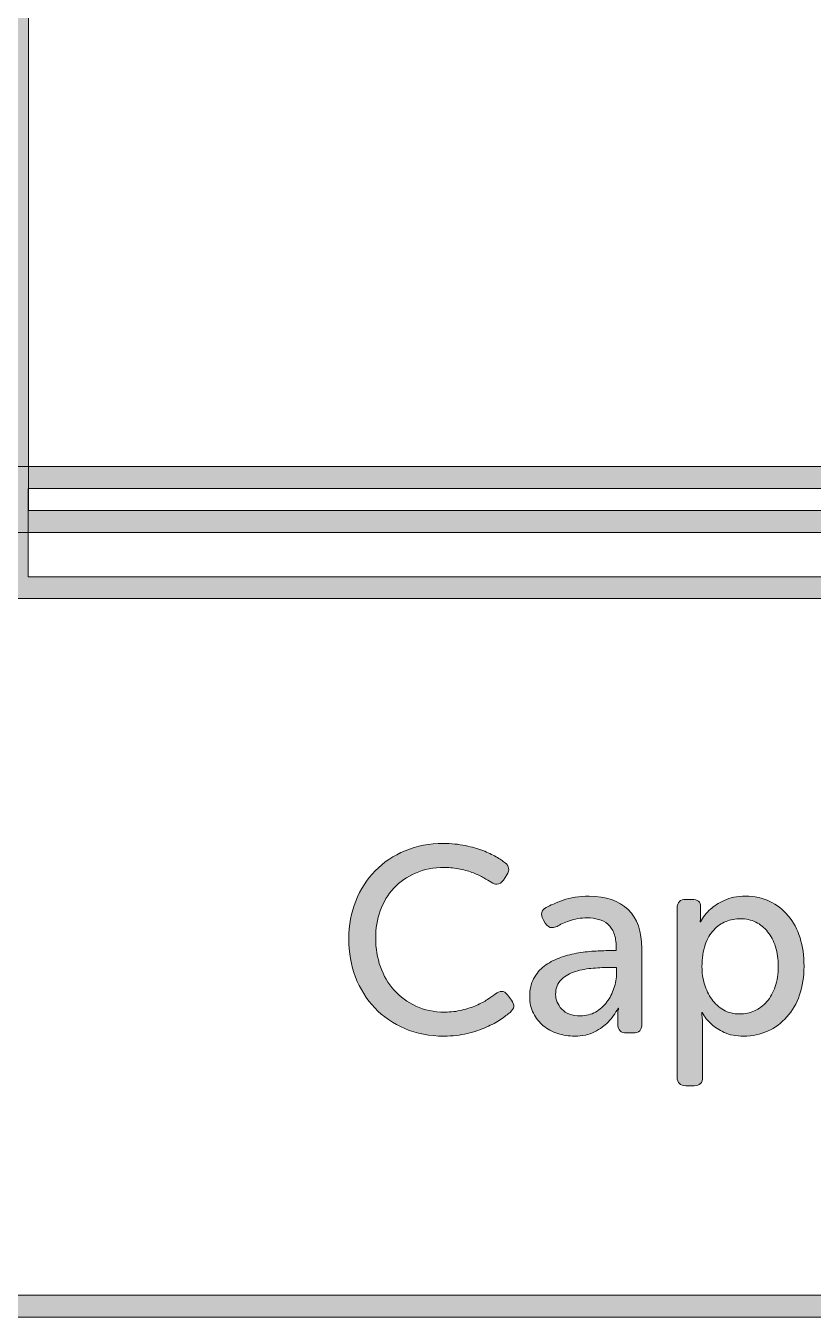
# Model space of a CAD drawing. Header units: inches. Extents: x 2.1 to 77.9, y -73.2 to -6.8.
# Drawn here: x 14.93 to 27.56, y -73.19 to -52.48 of the extents above; entities that cross this region are included whole.
import ezdxf

# ---------------------------------------------------------------- set-up
doc = ezdxf.new("R2010")
doc.units = ezdxf.units.IN
doc.header["$MEASUREMENT"] = 0
doc.layers.add('Calque 1', color=7, linetype='Continuous')

# ---------------------------------------------------------------- blocks, each defined once
blk = doc.blocks.new('block 2')
at = {"layer": 'Calque 1'}
h = blk.add_hatch(color=7, dxfattribs=at)
h.dxf.hatch_style = 2
h.paths.add_polyline_path([(65.382, -32.43), (14.618, -32.43), (14.618, -60.607), (65.382, -60.607)])
h.paths.add_polyline_path([(65.029, -32.782), (65.029, -60.254), (14.971, -60.254), (14.971, -32.782)])
at = {"layer": 'Calque 1', "lineweight": 0}
for points in [[(65.382, -32.43), (14.618, -32.43), (14.618, -60.607), (65.382, -60.607), (65.382, -32.43), (65.382, -32.43)], [(65.029, -32.782), (65.029, -60.254), (14.971, -60.254), (14.971, -32.782), (65.029, -32.782)]]:
    blk.add_lwpolyline(points, dxfattribs=at)
blk = doc.blocks.new('block 3')
at = {"layer": 'Calque 1'}
h = blk.add_hatch(color=7, dxfattribs=at)
h.dxf.hatch_style = 2
edge = h.paths.add_edge_path()
edge.add_spline(control_points=[(21.632, -65.594), (21.409, -65.594), (21.204, -65.633), (21.018, -65.71), (20.831, -65.788), (20.671, -65.895), (20.537, -66.032), (20.403, -66.169), (20.299, -66.33), (20.224, -66.517), (20.149, -66.703), (20.112, -66.904), (20.112, -67.122), (20.112, -67.342), (20.148, -67.547), (20.22, -67.736), (20.292, -67.925), (20.395, -68.09), (20.529, -68.231), (20.663, -68.372), (20.824, -68.483), (21.011, -68.563), (21.199, -68.644), (21.409, -68.684), (21.64, -68.684), (21.775, -68.684), (21.9, -68.67), (22.015, -68.642), (22.129, -68.614), (22.231, -68.579), (22.319, -68.54), (22.408, -68.501), (22.485, -68.459), (22.548, -68.415), (22.612, -68.371), (22.663, -68.334), (22.703, -68.303), (22.77, -68.244), (22.777, -68.179), (22.724, -68.108), (22.724, -68.108), (22.66, -68.024), (22.66, -68.024), (22.631, -67.985), (22.599, -67.966), (22.563, -67.966), (22.533, -67.966), (22.5, -67.98), (22.465, -68.007), (22.432, -68.032), (22.389, -68.062), (22.339, -68.095), (22.288, -68.13), (22.228, -68.161), (22.159, -68.191), (22.09, -68.22), (22.013, -68.246), (21.928, -68.267), (21.843, -68.288), (21.752, -68.299), (21.653, -68.299), (21.481, -68.299), (21.326, -68.267), (21.189, -68.204), (21.052, -68.14), (20.936, -68.055), (20.84, -67.947), (20.744, -67.84), (20.671, -67.715), (20.62, -67.571), (20.569, -67.427), (20.544, -67.276), (20.544, -67.118), (20.544, -66.96), (20.568, -66.811), (20.618, -66.673), (20.667, -66.535), (20.74, -66.414), (20.836, -66.311), (20.932, -66.208), (21.047, -66.127), (21.183, -66.068), (21.318, -66.008), (21.474, -65.979), (21.649, -65.979), (21.739, -65.979), (21.823, -65.987), (21.9, -66.004), (21.978, -66.021), (22.049, -66.042), (22.112, -66.066), (22.176, -66.09), (22.231, -66.116), (22.279, -66.144), (22.327, -66.172), (22.367, -66.196), (22.398, -66.216), (22.431, -66.237), (22.462, -66.247), (22.49, -66.247), (22.53, -66.247), (22.564, -66.225), (22.593, -66.182), (22.593, -66.182), (22.648, -66.097), (22.648, -66.097), (22.696, -66.018), (22.687, -65.954), (22.622, -65.903), (22.585, -65.874), (22.537, -65.843), (22.476, -65.808), (22.416, -65.772), (22.344, -65.739), (22.263, -65.708), (22.181, -65.677), (22.087, -65.65), (21.981, -65.628), (21.875, -65.605), (21.759, -65.594), (21.632, -65.594), (21.632, -65.594), (21.632, -65.594), (21.632, -65.594)], knot_values=[0, 0, 0, 0, 1, 1, 1, 2, 2, 2, 3, 3, 3, 4, 4, 4, 5, 5, 5, 6, 6, 6, 7, 7, 7, 8, 8, 8, 9, 9, 9, 10, 10, 10, 11, 11, 11, 12, 12, 12, 13, 13, 13, 14, 14, 14, 15, 15, 15, 16, 16, 16, 17, 17, 17, 18, 18, 18, 19, 19, 19, 20, 20, 20, 21, 21, 21, 22, 22, 22, 23, 23, 23, 24, 24, 24, 25, 25, 25, 26, 26, 26, 27, 27, 27, 28, 28, 28, 29, 29, 29, 30, 30, 30, 31, 31, 31, 32, 32, 32, 33, 33, 33, 34, 34, 34, 35, 35, 35, 36, 36, 36, 37, 37, 37, 38, 38, 38, 39, 39, 39, 40, 40, 40, 41, 41, 41, 41], degree=3, periodic=1)
at = {"layer": 'Calque 1', "lineweight": 0}
blk.add_open_spline([(21.632, -65.594), (21.409, -65.594), (21.204, -65.633), (21.018, -65.71), (20.831, -65.788), (20.671, -65.895), (20.537, -66.032), (20.403, -66.169), (20.299, -66.33), (20.224, -66.517), (20.149, -66.703), (20.112, -66.904), (20.112, -67.122), (20.112, -67.342), (20.148, -67.547), (20.22, -67.736), (20.292, -67.925), (20.395, -68.09), (20.529, -68.231), (20.663, -68.372), (20.824, -68.483), (21.011, -68.563), (21.199, -68.644), (21.409, -68.684), (21.64, -68.684), (21.775, -68.684), (21.9, -68.67), (22.015, -68.642), (22.129, -68.614), (22.231, -68.579), (22.319, -68.54), (22.408, -68.501), (22.485, -68.459), (22.548, -68.415), (22.612, -68.371), (22.663, -68.334), (22.703, -68.303), (22.77, -68.244), (22.777, -68.179), (22.724, -68.108), (22.724, -68.108), (22.66, -68.024), (22.66, -68.024), (22.631, -67.985), (22.599, -67.966), (22.563, -67.966), (22.533, -67.966), (22.5, -67.98), (22.465, -68.007), (22.432, -68.032), (22.389, -68.062), (22.339, -68.095), (22.288, -68.13), (22.228, -68.161), (22.159, -68.191), (22.09, -68.22), (22.013, -68.246), (21.928, -68.267), (21.843, -68.288), (21.752, -68.299), (21.653, -68.299), (21.481, -68.299), (21.326, -68.267), (21.189, -68.204), (21.052, -68.14), (20.936, -68.055), (20.84, -67.947), (20.744, -67.84), (20.671, -67.715), (20.62, -67.571), (20.569, -67.427), (20.544, -67.276), (20.544, -67.118), (20.544, -66.96), (20.568, -66.811), (20.618, -66.673), (20.667, -66.535), (20.74, -66.414), (20.836, -66.311), (20.932, -66.208), (21.047, -66.127), (21.183, -66.068), (21.318, -66.008), (21.474, -65.979), (21.649, -65.979), (21.739, -65.979), (21.823, -65.987), (21.9, -66.004), (21.978, -66.021), (22.049, -66.042), (22.112, -66.066), (22.176, -66.09), (22.231, -66.116), (22.279, -66.144), (22.327, -66.172), (22.367, -66.196), (22.398, -66.216), (22.431, -66.237), (22.462, -66.247), (22.49, -66.247), (22.53, -66.247), (22.564, -66.225), (22.593, -66.182), (22.593, -66.182), (22.648, -66.097), (22.648, -66.097), (22.696, -66.018), (22.687, -65.954), (22.622, -65.903), (22.585, -65.874), (22.537, -65.843), (22.476, -65.808), (22.416, -65.772), (22.344, -65.739), (22.263, -65.708), (22.181, -65.677), (22.087, -65.65), (21.981, -65.628), (21.875, -65.605), (21.759, -65.594), (21.632, -65.594), (21.632, -65.594), (21.632, -65.594), (21.632, -65.594)], degree=3, knots=[0, 0, 0, 0, 1, 1, 1, 2, 2, 2, 3, 3, 3, 4, 4, 4, 5, 5, 5, 6, 6, 6, 7, 7, 7, 8, 8, 8, 9, 9, 9, 10, 10, 10, 11, 11, 11, 12, 12, 12, 13, 13, 13, 14, 14, 14, 15, 15, 15, 16, 16, 16, 17, 17, 17, 18, 18, 18, 19, 19, 19, 20, 20, 20, 21, 21, 21, 22, 22, 22, 23, 23, 23, 24, 24, 24, 25, 25, 25, 26, 26, 26, 27, 27, 27, 28, 28, 28, 29, 29, 29, 30, 30, 30, 31, 31, 31, 32, 32, 32, 33, 33, 33, 34, 34, 34, 35, 35, 35, 36, 36, 36, 37, 37, 37, 38, 38, 38, 39, 39, 39, 40, 40, 40, 41, 41, 41, 41], dxfattribs=at)
blk = doc.blocks.new('block 4')
at = {"layer": 'Calque 1'}
h = blk.add_hatch(color=7, dxfattribs=at)
h.dxf.hatch_style = 2
edge = h.paths.add_edge_path()
edge.add_spline(control_points=[(23.972, -66.44), (23.809, -66.44), (23.668, -66.461), (23.551, -66.504), (23.434, -66.546), (23.343, -66.586), (23.278, -66.622), (23.202, -66.665), (23.187, -66.728), (23.232, -66.813), (23.232, -66.813), (23.265, -66.872), (23.265, -66.872), (23.295, -66.92), (23.332, -66.944), (23.377, -66.944), (23.401, -66.944), (23.427, -66.937), (23.456, -66.923), (23.504, -66.895), (23.57, -66.865), (23.653, -66.834), (23.736, -66.803), (23.831, -66.787), (23.939, -66.787), (24.003, -66.787), (24.064, -66.795), (24.121, -66.811), (24.177, -66.826), (24.227, -66.852), (24.269, -66.889), (24.311, -66.926), (24.344, -66.974), (24.368, -67.035), (24.392, -67.096), (24.404, -67.17), (24.404, -67.257), (24.404, -67.257), (24.404, -67.312), (24.404, -67.312), (24.404, -67.312), (24.294, -67.312), (24.294, -67.312), (24.221, -67.312), (24.138, -67.315), (24.046, -67.321), (23.955, -67.326), (23.861, -67.338), (23.765, -67.355), (23.669, -67.372), (23.577, -67.397), (23.488, -67.431), (23.399, -67.465), (23.319, -67.509), (23.249, -67.562), (23.178, -67.616), (23.122, -67.683), (23.079, -67.763), (23.037, -67.844), (23.016, -67.939), (23.016, -68.049), (23.016, -68.151), (23.036, -68.24), (23.075, -68.318), (23.115, -68.395), (23.168, -68.462), (23.234, -68.517), (23.3, -68.572), (23.377, -68.614), (23.465, -68.642), (23.552, -68.67), (23.642, -68.684), (23.735, -68.684), (23.862, -68.684), (23.97, -68.661), (24.057, -68.614), (24.145, -68.568), (24.217, -68.516), (24.273, -68.46), (24.338, -68.395), (24.392, -68.32), (24.434, -68.235), (24.434, -68.235), (24.442, -68.235), (24.442, -68.235), (24.44, -68.247), (24.437, -68.258), (24.434, -68.269), (24.431, -68.28), (24.43, -68.295), (24.43, -68.311), (24.43, -68.328), (24.43, -68.347), (24.43, -68.367), (24.43, -68.367), (24.43, -68.493), (24.43, -68.493), (24.43, -68.587), (24.476, -68.633), (24.569, -68.633), (24.569, -68.633), (24.675, -68.633), (24.675, -68.633), (24.769, -68.633), (24.815, -68.587), (24.815, -68.493), (24.815, -68.493), (24.815, -67.279), (24.815, -67.279), (24.815, -67.005), (24.742, -66.797), (24.595, -66.654), (24.448, -66.512), (24.241, -66.44), (23.972, -66.44), (23.972, -66.44), (23.972, -66.44), (23.972, -66.44)], knot_values=[0, 0, 0, 0, 1, 1, 1, 2, 2, 2, 3, 3, 3, 4, 4, 4, 5, 5, 5, 6, 6, 6, 7, 7, 7, 8, 8, 8, 9, 9, 9, 10, 10, 10, 11, 11, 11, 12, 12, 12, 13, 13, 13, 14, 14, 14, 15, 15, 15, 16, 16, 16, 17, 17, 17, 18, 18, 18, 19, 19, 19, 20, 20, 20, 21, 21, 21, 22, 22, 22, 23, 23, 23, 24, 24, 24, 25, 25, 25, 26, 26, 26, 27, 27, 27, 28, 28, 28, 29, 29, 29, 30, 30, 30, 31, 31, 31, 32, 32, 32, 33, 33, 33, 34, 34, 34, 35, 35, 35, 36, 36, 36, 37, 37, 37, 38, 38, 38, 39, 39, 39, 39], degree=3, periodic=1)
edge = h.paths.add_edge_path()
edge.add_spline(control_points=[(23.829, -68.358), (23.696, -68.358), (23.596, -68.322), (23.53, -68.25), (23.464, -68.178), (23.431, -68.1), (23.431, -68.015), (23.431, -67.914), (23.462, -67.834), (23.524, -67.776), (23.586, -67.718), (23.662, -67.675), (23.752, -67.647), (23.843, -67.619), (23.937, -67.601), (24.036, -67.594), (24.135, -67.587), (24.222, -67.583), (24.299, -67.583), (24.299, -67.583), (24.409, -67.583), (24.409, -67.583), (24.409, -67.583), (24.409, -67.676), (24.409, -67.676), (24.409, -67.755), (24.395, -67.835), (24.368, -67.916), (24.341, -67.996), (24.303, -68.07), (24.254, -68.136), (24.205, -68.202), (24.144, -68.256), (24.072, -68.297), (24, -68.338), (23.919, -68.358), (23.829, -68.358), (23.829, -68.358), (23.829, -68.358), (23.829, -68.358)], knot_values=[0, 0, 0, 0, 1, 1, 1, 2, 2, 2, 3, 3, 3, 4, 4, 4, 5, 5, 5, 6, 6, 6, 7, 7, 7, 8, 8, 8, 9, 9, 9, 10, 10, 10, 11, 11, 11, 12, 12, 12, 13, 13, 13, 13], degree=3, periodic=1)
at = {"layer": 'Calque 1', "lineweight": 0}
for points, knots in [([(23.972, -66.44), (23.809, -66.44), (23.668, -66.461), (23.551, -66.504), (23.434, -66.546), (23.343, -66.586), (23.278, -66.622), (23.202, -66.665), (23.187, -66.728), (23.232, -66.813), (23.232, -66.813), (23.265, -66.872), (23.265, -66.872), (23.295, -66.92), (23.332, -66.944), (23.377, -66.944), (23.401, -66.944), (23.427, -66.937), (23.456, -66.923), (23.504, -66.895), (23.57, -66.865), (23.653, -66.834), (23.736, -66.803), (23.831, -66.787), (23.939, -66.787), (24.003, -66.787), (24.064, -66.795), (24.121, -66.811), (24.177, -66.826), (24.227, -66.852), (24.269, -66.889), (24.311, -66.926), (24.344, -66.974), (24.368, -67.035), (24.392, -67.096), (24.404, -67.17), (24.404, -67.257), (24.404, -67.257), (24.404, -67.312), (24.404, -67.312), (24.404, -67.312), (24.294, -67.312), (24.294, -67.312), (24.221, -67.312), (24.138, -67.315), (24.046, -67.321), (23.955, -67.326), (23.861, -67.338), (23.765, -67.355), (23.669, -67.372), (23.577, -67.397), (23.488, -67.431), (23.399, -67.465), (23.319, -67.509), (23.249, -67.562), (23.178, -67.616), (23.122, -67.683), (23.079, -67.763), (23.037, -67.844), (23.016, -67.939), (23.016, -68.049), (23.016, -68.151), (23.036, -68.24), (23.075, -68.318), (23.115, -68.395), (23.168, -68.462), (23.234, -68.517), (23.3, -68.572), (23.377, -68.614), (23.465, -68.642), (23.552, -68.67), (23.642, -68.684), (23.735, -68.684), (23.862, -68.684), (23.97, -68.661), (24.057, -68.614), (24.145, -68.568), (24.217, -68.516), (24.273, -68.46), (24.338, -68.395), (24.392, -68.32), (24.434, -68.235), (24.434, -68.235), (24.442, -68.235), (24.442, -68.235), (24.44, -68.247), (24.437, -68.258), (24.434, -68.269), (24.431, -68.28), (24.43, -68.295), (24.43, -68.311), (24.43, -68.328), (24.43, -68.347), (24.43, -68.367), (24.43, -68.367), (24.43, -68.493), (24.43, -68.493), (24.43, -68.587), (24.476, -68.633), (24.569, -68.633), (24.569, -68.633), (24.675, -68.633), (24.675, -68.633), (24.769, -68.633), (24.815, -68.587), (24.815, -68.493), (24.815, -68.493), (24.815, -67.279), (24.815, -67.279), (24.815, -67.005), (24.742, -66.797), (24.595, -66.654), (24.448, -66.512), (24.241, -66.44), (23.972, -66.44), (23.972, -66.44), (23.972, -66.44), (23.972, -66.44)], [0, 0, 0, 0, 1, 1, 1, 2, 2, 2, 3, 3, 3, 4, 4, 4, 5, 5, 5, 6, 6, 6, 7, 7, 7, 8, 8, 8, 9, 9, 9, 10, 10, 10, 11, 11, 11, 12, 12, 12, 13, 13, 13, 14, 14, 14, 15, 15, 15, 16, 16, 16, 17, 17, 17, 18, 18, 18, 19, 19, 19, 20, 20, 20, 21, 21, 21, 22, 22, 22, 23, 23, 23, 24, 24, 24, 25, 25, 25, 26, 26, 26, 27, 27, 27, 28, 28, 28, 29, 29, 29, 30, 30, 30, 31, 31, 31, 32, 32, 32, 33, 33, 33, 34, 34, 34, 35, 35, 35, 36, 36, 36, 37, 37, 37, 38, 38, 38, 39, 39, 39, 39]), ([(23.829, -68.358), (23.696, -68.358), (23.596, -68.322), (23.53, -68.25), (23.464, -68.178), (23.431, -68.1), (23.431, -68.015), (23.431, -67.914), (23.462, -67.834), (23.524, -67.776), (23.586, -67.718), (23.662, -67.675), (23.752, -67.647), (23.843, -67.619), (23.937, -67.601), (24.036, -67.594), (24.135, -67.587), (24.222, -67.583), (24.299, -67.583), (24.299, -67.583), (24.409, -67.583), (24.409, -67.583), (24.409, -67.583), (24.409, -67.676), (24.409, -67.676), (24.409, -67.755), (24.395, -67.835), (24.368, -67.916), (24.341, -67.996), (24.303, -68.07), (24.254, -68.136), (24.205, -68.202), (24.144, -68.256), (24.072, -68.297), (24, -68.338), (23.919, -68.358), (23.829, -68.358), (23.829, -68.358), (23.829, -68.358), (23.829, -68.358)], [0, 0, 0, 0, 1, 1, 1, 2, 2, 2, 3, 3, 3, 4, 4, 4, 5, 5, 5, 6, 6, 6, 7, 7, 7, 8, 8, 8, 9, 9, 9, 10, 10, 10, 11, 11, 11, 12, 12, 12, 13, 13, 13, 13])]:
    blk.add_open_spline(points, degree=3, knots=knots, dxfattribs=at)
blk = doc.blocks.new('block 5')
at = {"layer": 'Calque 1'}
h = blk.add_hatch(color=7, dxfattribs=at)
h.dxf.hatch_style = 2
edge = h.paths.add_edge_path()
edge.add_spline(control_points=[(26.479, -66.44), (26.343, -66.44), (26.23, -66.462), (26.138, -66.506), (26.046, -66.55), (25.972, -66.597), (25.916, -66.648), (25.848, -66.707), (25.795, -66.775), (25.759, -66.851), (25.759, -66.851), (25.751, -66.851), (25.751, -66.851), (25.751, -66.84), (25.752, -66.828), (25.755, -66.817), (25.755, -66.806), (25.756, -66.794), (25.757, -66.781), (25.758, -66.768), (25.759, -66.754), (25.759, -66.737), (25.759, -66.737), (25.759, -66.61), (25.759, -66.61), (25.759, -66.531), (25.712, -66.491), (25.619, -66.491), (25.619, -66.491), (25.522, -66.491), (25.522, -66.491), (25.429, -66.491), (25.382, -66.538), (25.382, -66.631), (25.382, -66.631), (25.382, -69.34), (25.382, -69.34), (25.382, -69.433), (25.429, -69.48), (25.522, -69.48), (25.522, -69.48), (25.653, -69.48), (25.653, -69.48), (25.743, -69.48), (25.789, -69.433), (25.789, -69.34), (25.789, -69.34), (25.789, -68.489), (25.789, -68.489), (25.789, -68.461), (25.788, -68.436), (25.787, -68.413), (25.785, -68.391), (25.783, -68.371), (25.78, -68.354), (25.777, -68.334), (25.776, -68.317), (25.776, -68.303), (25.776, -68.303), (25.784, -68.303), (25.784, -68.303), (25.821, -68.377), (25.871, -68.44), (25.933, -68.493), (25.986, -68.542), (26.055, -68.585), (26.138, -68.625), (26.221, -68.664), (26.325, -68.684), (26.449, -68.684), (26.587, -68.684), (26.716, -68.657), (26.834, -68.604), (26.953, -68.55), (27.056, -68.474), (27.143, -68.377), (27.231, -68.28), (27.299, -68.162), (27.346, -68.024), (27.394, -67.885), (27.418, -67.732), (27.418, -67.562), (27.418, -67.396), (27.396, -67.244), (27.353, -67.107), (27.309, -66.97), (27.246, -66.852), (27.165, -66.754), (27.083, -66.655), (26.984, -66.578), (26.868, -66.523), (26.753, -66.468), (26.623, -66.44), (26.479, -66.44), (26.479, -66.44), (26.479, -66.44), (26.479, -66.44)], knot_values=[0, 0, 0, 0, 1, 1, 1, 2, 2, 2, 3, 3, 3, 4, 4, 4, 5, 5, 5, 6, 6, 6, 7, 7, 7, 8, 8, 8, 9, 9, 9, 10, 10, 10, 11, 11, 11, 12, 12, 12, 13, 13, 13, 14, 14, 14, 15, 15, 15, 16, 16, 16, 17, 17, 17, 18, 18, 18, 19, 19, 19, 20, 20, 20, 21, 21, 21, 22, 22, 22, 23, 23, 23, 24, 24, 24, 25, 25, 25, 26, 26, 26, 27, 27, 27, 28, 28, 28, 29, 29, 29, 30, 30, 30, 31, 31, 31, 32, 32, 32, 32], degree=3, periodic=1)
edge = h.paths.add_edge_path()
edge.add_spline(control_points=[(26.386, -68.328), (26.287, -68.328), (26.2, -68.307), (26.125, -68.263), (26.05, -68.219), (25.988, -68.162), (25.937, -68.091), (25.886, -68.021), (25.847, -67.94), (25.82, -67.85), (25.793, -67.76), (25.78, -67.666), (25.78, -67.571), (25.78, -67.435), (25.797, -67.319), (25.831, -67.221), (25.865, -67.124), (25.911, -67.044), (25.968, -66.982), (26.026, -66.92), (26.092, -66.874), (26.166, -66.844), (26.239, -66.815), (26.316, -66.8), (26.398, -66.8), (26.486, -66.8), (26.567, -66.819), (26.642, -66.855), (26.716, -66.892), (26.781, -66.943), (26.834, -67.01), (26.888, -67.076), (26.93, -67.157), (26.959, -67.251), (26.989, -67.346), (27.004, -67.451), (27.004, -67.566), (27.004, -67.688), (26.987, -67.796), (26.955, -67.89), (26.922, -67.985), (26.878, -68.064), (26.821, -68.13), (26.765, -68.194), (26.699, -68.244), (26.625, -68.278), (26.55, -68.311), (26.47, -68.328), (26.386, -68.328), (26.386, -68.328), (26.386, -68.328), (26.386, -68.328)], knot_values=[0, 0, 0, 0, 1, 1, 1, 2, 2, 2, 3, 3, 3, 4, 4, 4, 5, 5, 5, 6, 6, 6, 7, 7, 7, 8, 8, 8, 9, 9, 9, 10, 10, 10, 11, 11, 11, 12, 12, 12, 13, 13, 13, 14, 14, 14, 15, 15, 15, 16, 16, 16, 17, 17, 17, 17], degree=3, periodic=1)
at = {"layer": 'Calque 1', "lineweight": 0}
for points, knots in [([(26.479, -66.44), (26.343, -66.44), (26.23, -66.462), (26.138, -66.506), (26.046, -66.55), (25.972, -66.597), (25.916, -66.648), (25.848, -66.707), (25.795, -66.775), (25.759, -66.851), (25.759, -66.851), (25.751, -66.851), (25.751, -66.851), (25.751, -66.84), (25.752, -66.828), (25.755, -66.817), (25.755, -66.806), (25.756, -66.794), (25.757, -66.781), (25.758, -66.768), (25.759, -66.754), (25.759, -66.737), (25.759, -66.737), (25.759, -66.61), (25.759, -66.61), (25.759, -66.531), (25.712, -66.491), (25.619, -66.491), (25.619, -66.491), (25.522, -66.491), (25.522, -66.491), (25.429, -66.491), (25.382, -66.538), (25.382, -66.631), (25.382, -66.631), (25.382, -69.34), (25.382, -69.34), (25.382, -69.433), (25.429, -69.48), (25.522, -69.48), (25.522, -69.48), (25.653, -69.48), (25.653, -69.48), (25.743, -69.48), (25.789, -69.433), (25.789, -69.34), (25.789, -69.34), (25.789, -68.489), (25.789, -68.489), (25.789, -68.461), (25.788, -68.436), (25.787, -68.413), (25.785, -68.391), (25.783, -68.371), (25.78, -68.354), (25.777, -68.334), (25.776, -68.317), (25.776, -68.303), (25.776, -68.303), (25.784, -68.303), (25.784, -68.303), (25.821, -68.377), (25.871, -68.44), (25.933, -68.493), (25.986, -68.542), (26.055, -68.585), (26.138, -68.625), (26.221, -68.664), (26.325, -68.684), (26.449, -68.684), (26.587, -68.684), (26.716, -68.657), (26.834, -68.604), (26.953, -68.55), (27.056, -68.474), (27.143, -68.377), (27.231, -68.28), (27.299, -68.162), (27.346, -68.024), (27.394, -67.885), (27.418, -67.732), (27.418, -67.562), (27.418, -67.396), (27.396, -67.244), (27.353, -67.107), (27.309, -66.97), (27.246, -66.852), (27.165, -66.754), (27.083, -66.655), (26.984, -66.578), (26.868, -66.523), (26.753, -66.468), (26.623, -66.44), (26.479, -66.44), (26.479, -66.44), (26.479, -66.44), (26.479, -66.44)], [0, 0, 0, 0, 1, 1, 1, 2, 2, 2, 3, 3, 3, 4, 4, 4, 5, 5, 5, 6, 6, 6, 7, 7, 7, 8, 8, 8, 9, 9, 9, 10, 10, 10, 11, 11, 11, 12, 12, 12, 13, 13, 13, 14, 14, 14, 15, 15, 15, 16, 16, 16, 17, 17, 17, 18, 18, 18, 19, 19, 19, 20, 20, 20, 21, 21, 21, 22, 22, 22, 23, 23, 23, 24, 24, 24, 25, 25, 25, 26, 26, 26, 27, 27, 27, 28, 28, 28, 29, 29, 29, 30, 30, 30, 31, 31, 31, 32, 32, 32, 32]), ([(26.386, -68.328), (26.287, -68.328), (26.2, -68.307), (26.125, -68.263), (26.05, -68.219), (25.988, -68.162), (25.937, -68.091), (25.886, -68.021), (25.847, -67.94), (25.82, -67.85), (25.793, -67.76), (25.78, -67.666), (25.78, -67.571), (25.78, -67.435), (25.797, -67.319), (25.831, -67.221), (25.865, -67.124), (25.911, -67.044), (25.968, -66.982), (26.026, -66.92), (26.092, -66.874), (26.166, -66.844), (26.239, -66.815), (26.316, -66.8), (26.398, -66.8), (26.486, -66.8), (26.567, -66.819), (26.642, -66.855), (26.716, -66.892), (26.781, -66.943), (26.834, -67.01), (26.888, -67.076), (26.93, -67.157), (26.959, -67.251), (26.989, -67.346), (27.004, -67.451), (27.004, -67.566), (27.004, -67.688), (26.987, -67.796), (26.955, -67.89), (26.922, -67.985), (26.878, -68.064), (26.821, -68.13), (26.765, -68.194), (26.699, -68.244), (26.625, -68.278), (26.55, -68.311), (26.47, -68.328), (26.386, -68.328), (26.386, -68.328), (26.386, -68.328), (26.386, -68.328)], [0, 0, 0, 0, 1, 1, 1, 2, 2, 2, 3, 3, 3, 4, 4, 4, 5, 5, 5, 6, 6, 6, 7, 7, 7, 8, 8, 8, 9, 9, 9, 10, 10, 10, 11, 11, 11, 12, 12, 12, 13, 13, 13, 14, 14, 14, 15, 15, 15, 16, 16, 16, 17, 17, 17, 17])]:
    blk.add_open_spline(points, degree=3, knots=knots, dxfattribs=at)
blk = doc.blocks.new('block 24')
at = {"layer": 'Calque 1'}
h = blk.add_hatch(color=7, dxfattribs=at)
h.dxf.hatch_style = 2
h.paths.add_polyline_path([(65.382, -59.546), (14.618, -59.546), (14.618, -61.667), (65.382, -61.667)])
h.paths.add_polyline_path([(65.03, -59.899), (65.03, -61.315), (14.97, -61.315), (14.97, -59.899)])
at = {"layer": 'Calque 1', "lineweight": 0}
for points in [[(65.382, -59.546), (14.618, -59.546), (14.618, -61.667), (65.382, -61.667), (65.382, -59.546), (65.382, -59.546)], [(65.03, -59.899), (65.03, -61.315), (14.97, -61.315), (14.97, -59.899), (65.03, -59.899)]]:
    blk.add_lwpolyline(points, dxfattribs=at)
blk = doc.blocks.new('block 29')
at = {"layer": 'Calque 1'}
h = blk.add_hatch(color=7, dxfattribs=at)
h.dxf.hatch_style = 2
edge = h.paths.add_edge_path()
edge.add_spline(control_points=[(72.882, -6.808), (72.882, -6.808), (7.118, -6.808), (7.118, -6.808), (4.356, -6.808), (2.118, -9.047), (2.118, -11.808), (2.118, -11.808), (2.118, -68.192), (2.118, -68.192), (2.118, -70.953), (4.356, -73.192), (7.118, -73.192), (7.118, -73.192), (72.882, -73.192), (72.882, -73.192), (75.644, -73.192), (77.882, -70.953), (77.882, -68.192), (77.882, -68.192), (77.882, -11.808), (77.882, -11.808), (77.882, -9.047), (75.644, -6.808), (72.882, -6.808), (72.882, -6.808), (72.882, -6.808), (72.882, -6.808)], knot_values=[0, 0, 0, 0, 1, 1, 1, 2, 2, 2, 3, 3, 3, 4, 4, 4, 5, 5, 5, 6, 6, 6, 7, 7, 7, 8, 8, 8, 9, 9, 9, 9], degree=3, periodic=1)
edge = h.paths.add_edge_path()
edge.add_spline(control_points=[(72.882, -7.161), (75.444, -7.161), (77.529, -9.246), (77.529, -11.808), (77.529, -11.808), (77.529, -68.192), (77.529, -68.192), (77.529, -70.754), (75.444, -72.839), (72.882, -72.839), (72.882, -72.839), (7.118, -72.839), (7.118, -72.839), (4.556, -72.839), (2.471, -70.754), (2.471, -68.192), (2.471, -68.192), (2.471, -11.808), (2.471, -11.808), (2.471, -9.246), (4.556, -7.161), (7.118, -7.161), (7.118, -7.161), (72.882, -7.161), (72.882, -7.161)], knot_values=[0, 0, 0, 0, 0.352778, 0.352778, 0.352778, 0.705556, 0.705556, 0.705556, 1.058333, 1.058333, 1.058333, 1.411111, 1.411111, 1.411111, 1.763889, 1.763889, 1.763889, 2.116667, 2.116667, 2.116667, 2.469444, 2.469444, 2.469444, 2.822222, 2.822222, 2.822222, 2.822222], degree=3, periodic=0)
edge.add_line((72.882, -7.161), (72.882, -7.161))
at = {"layer": 'Calque 1', "lineweight": 0}
for points, knots in [([(72.882, -6.808), (72.882, -6.808), (7.118, -6.808), (7.118, -6.808), (4.356, -6.808), (2.118, -9.047), (2.118, -11.808), (2.118, -11.808), (2.118, -68.192), (2.118, -68.192), (2.118, -70.953), (4.356, -73.192), (7.118, -73.192), (7.118, -73.192), (72.882, -73.192), (72.882, -73.192), (75.644, -73.192), (77.882, -70.953), (77.882, -68.192), (77.882, -68.192), (77.882, -11.808), (77.882, -11.808), (77.882, -9.047), (75.644, -6.808), (72.882, -6.808), (72.882, -6.808), (72.882, -6.808), (72.882, -6.808)], [0, 0, 0, 0, 1, 1, 1, 2, 2, 2, 3, 3, 3, 4, 4, 4, 5, 5, 5, 6, 6, 6, 7, 7, 7, 8, 8, 8, 9, 9, 9, 9]), ([(72.882, -7.161), (75.444, -7.161), (77.529, -9.246), (77.529, -11.808), (77.529, -11.808), (77.529, -68.192), (77.529, -68.192), (77.529, -70.754), (75.444, -72.839), (72.882, -72.839), (72.882, -72.839), (7.118, -72.839), (7.118, -72.839), (4.556, -72.839), (2.471, -70.754), (2.471, -68.192), (2.471, -68.192), (2.471, -11.808), (2.471, -11.808), (2.471, -9.246), (4.556, -7.161), (7.118, -7.161), (7.118, -7.161), (72.882, -7.161), (72.882, -7.161)], [0, 0, 0, 0, 1, 1, 1, 2, 2, 2, 3, 3, 3, 4, 4, 4, 5, 5, 5, 6, 6, 6, 7, 7, 7, 8, 8, 8, 8])]:
    blk.add_open_spline(points, degree=3, knots=knots, dxfattribs=at)

msp = doc.modelspace()

# ---------------------------------------------------------------- block references
at = {"layer": 'Calque 1'}
for name in ['block 29', 'block 2', 'block 24', 'block 3', 'block 4', 'block 5']:
    msp.add_blockref(name, (0, 0), dxfattribs=at)

doc.saveas('drawing.dxf')
